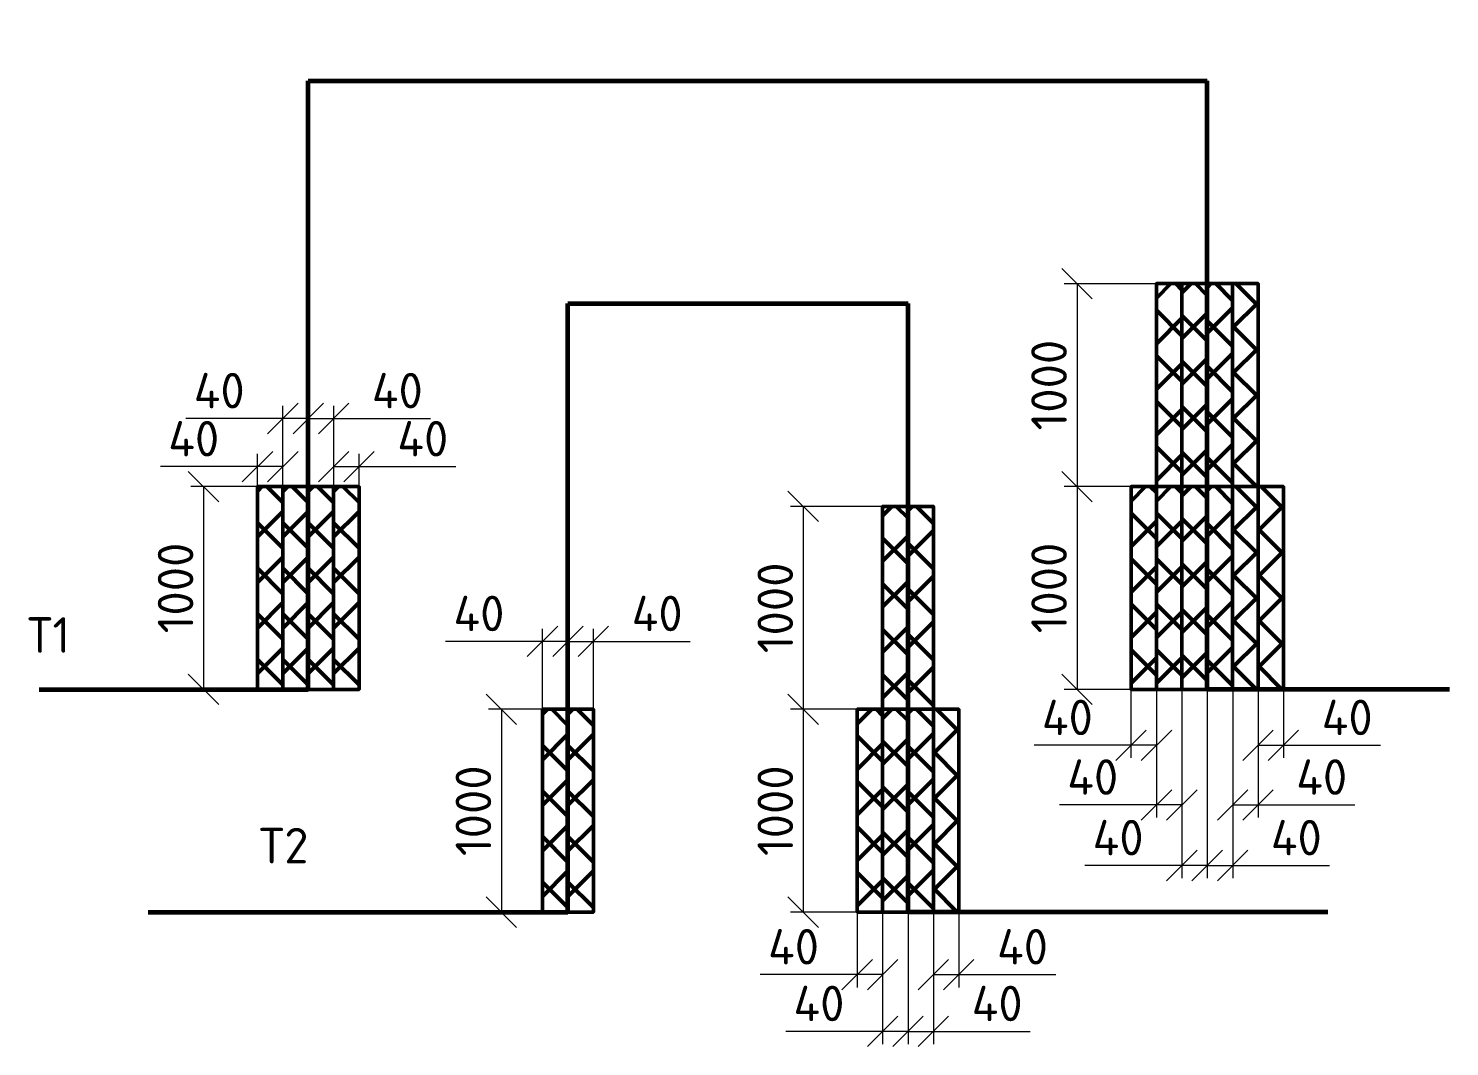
# Model space of a CAD drawing. Header units: millimetres. Extents: x 1990 to 7549, y 397 to 3825.
# Drawn here: x 5493.4 to 5633.4, y 1586.2 to 1686.5 of the extents above; entities that cross this region are included whole.
import ezdxf

# ---------------------------------------------------------------- set-up
doc = ezdxf.new("R2010")
doc.units = ezdxf.units.MM
for name, color, linetype, lineweight in [('12  Размер', 7, 'Continuous', 20), ('линии', 250, 'Continuous', 50), ('Размерный', 4, 'Continuous', 30)]:
    doc.layers.add(name, color=color, linetype=linetype, lineweight=lineweight)
doc.styles.add('-ISOCPEUR-', font='isocpeur.TTF')
doc.styles.add('GOST', font='gost.shx', dxfattribs={"oblique": 15})
doc.dimstyles.new('М 1 к 20', dxfattribs={"dimtxt": 3.5, "dimasz": 3, "dimexe": 1.25, "dimexo": 0, "dimgap": 1, "dimtad": 1, "dimdec": 0, "dimlfac": 20, "dimzin": 0, "dimdsep": 46, "dimtxsty": 'GOST', "dimblk": 'OBLIQUE', "dimcen": 5, "dimclrd": 256, "dimclre": 256, "dimclrt": 256, "dimazin": 2, "dimtfac": 1, "dimtdec": 0, "dimtmove": 0, "dimatfit": 3, "dimldrblk": 'NONE', "dimfxl": 1.25, "dimtolj": 1, "dimtzin": 0, "dimlwd": -1, "dimlwe": -1, "dimarcsym": 2})
pattern_1 = [(45, (-1670.865, 7851.926), (-2.245064, 2.245064), []), (135, (-1670.865, 7851.926), (-2.245064, -2.245064), [])]
pattern_2 = [(45, (-1668.362, 7851.926), (-2.245064, 2.245064), []), (135, (-1668.362, 7851.926), (-2.245064, -2.245064), [])]
pattern_3 = [(45, (-1641.3817, 7873.8878), (-2.245064, 2.245064), []), (135, (-1641.3817, 7873.8878), (-2.245064, -2.245064), [])]
pattern_4 = [(45, (-1638.8785, 7873.8878), (-2.245064, 2.245064), []), (135, (-1638.8785, 7873.8878), (-2.245064, -2.245064), [])]

# ---------------------------------------------------------------- blocks, each defined once
blk = doc.blocks.new('_Oblique')
at = {"color": 0, "linetype": 'ByBlock', "lineweight": -2}
blk.add_line((-0.5, -0.5), (0.5, 0.5), dxfattribs=at)
blk = doc.blocks.new('*D82')
at = {"layer": '12  Размер', "transparency": 16777216}
for p, q in [((5545.33, 1619.41), (5538.76, 1619.41)), ((5540.01, 1619.41), (5540.01, 1599.41)), ((5545.33, 1599.41), (5538.76, 1599.41))]:
    blk.add_line(p, q, dxfattribs=at)
at = {"layer": 'Defpoints', "color": 0, "linetype": 'ByBlock', "lineweight": 35, "transparency": 16777216}
for p in [(5545.33, 1619.41), (5540.01, 1599.41), (5545.33, 1599.41)]:
    blk.add_point(p, dxfattribs=at)
at = {"layer": '12  Размер', "linetype": 'ByBlock', "transparency": 16777216, "xscale": 3, "yscale": 3, "zscale": 3}
for p, rotation in [((5540.01, 1619.41), 90), ((5540.01, 1599.41), 270)]:
    blk.add_blockref('_Oblique', p, dxfattribs=dict(at, rotation=rotation))
at = {"layer": '12  Размер', "linetype": 'ByBlock', "transparency": 16777216, "insert": (5537.26, 1609.41), "char_height": 3.5, "attachment_point": 5, "rotation": 90, "style": '-ISOCPEUR-'}
blk.add_mtext('\\A1;1000', dxfattribs=at)
blk = doc.blocks.new('_None')
blk = doc.blocks.new('*D83')
at = {"layer": '12  Размер', "transparency": 16777216}
for p, q in [((5544.07, 1619.41), (5544.07, 1627.36)), ((5546.58, 1619.41), (5546.58, 1627.36)), ((5544.07, 1626.11), (5534.52, 1626.11)), ((5546.58, 1626.11), (5544.07, 1626.11))]:
    blk.add_line(p, q, dxfattribs=at)
at = {"layer": 'Defpoints', "color": 0, "linetype": 'ByBlock', "lineweight": 35, "transparency": 16777216}
for p in [(5544.07, 1626.11), (5544.07, 1619.41), (5546.58, 1619.41)]:
    blk.add_point(p, dxfattribs=at)
at = {"layer": '12  Размер', "linetype": 'ByBlock', "transparency": 16777216, "xscale": 3, "yscale": 3, "zscale": 3, "rotation": 180}
blk.add_blockref('_Oblique', (5544.07, 1626.11), dxfattribs=at)
at = {"layer": '12  Размер', "linetype": 'ByBlock', "transparency": 16777216, "xscale": 3, "yscale": 3, "zscale": 3}
blk.add_blockref('_Oblique', (5546.58, 1626.11), dxfattribs=at)
at = {"layer": '12  Размер', "linetype": 'ByBlock', "transparency": 16777216, "insert": (5537.8, 1628.86), "char_height": 3.5, "attachment_point": 5, "style": '-ISOCPEUR-'}
blk.add_mtext('\\A1;40', dxfattribs=at)
blk = doc.blocks.new('*D84')
at = {"layer": '12  Размер', "transparency": 16777216}
for p, q in [((5546.58, 1619.41), (5546.58, 1627.36)), ((5549.08, 1619.41), (5549.08, 1627.36)), ((5546.58, 1626.11), (5549.08, 1626.11)), ((5549.08, 1626.11), (5558.63, 1626.11))]:
    blk.add_line(p, q, dxfattribs=at)
at = {"layer": 'Defpoints', "color": 0, "linetype": 'ByBlock', "lineweight": 35, "transparency": 16777216}
for p in [(5549.08, 1626.11), (5546.58, 1619.41), (5549.08, 1619.41)]:
    blk.add_point(p, dxfattribs=at)
at = {"layer": '12  Размер', "linetype": 'ByBlock', "transparency": 16777216, "xscale": 3, "yscale": 3, "zscale": 3}
for p, rotation in [((5546.58, 1626.11), 180.0000000000196), ((5549.08, 1626.11), 1.954132796291185e-11)]:
    blk.add_blockref('_Oblique', p, dxfattribs=dict(at, rotation=rotation))
at = {"layer": '12  Размер', "linetype": 'ByBlock', "transparency": 16777216, "insert": (5555.36, 1628.86), "char_height": 3.5, "attachment_point": 5, "style": '-ISOCPEUR-'}
blk.add_mtext('\\A1;40', dxfattribs=at)
blk = doc.blocks.new('*D85')
at = {"layer": '12  Размер', "transparency": 16777216}
for p, q in [((5580.08, 1599.41), (5580.08, 1586.41)), ((5582.58, 1599.41), (5582.58, 1586.41)), ((5580.08, 1587.66), (5582.58, 1587.66)), ((5582.58, 1587.66), (5592.13, 1587.66))]:
    blk.add_line(p, q, dxfattribs=at)
at = {"layer": 'Defpoints', "color": 0, "linetype": 'ByBlock', "lineweight": 35, "transparency": 16777216}
for p in [(5580.08, 1599.41), (5582.58, 1599.41), (5582.58, 1587.66)]:
    blk.add_point(p, dxfattribs=at)
at = {"layer": '12  Размер', "linetype": 'ByBlock', "transparency": 16777216, "xscale": 3, "yscale": 3, "zscale": 3, "rotation": 180}
blk.add_blockref('_Oblique', (5580.08, 1587.66), dxfattribs=at)
at = {"layer": '12  Размер', "linetype": 'ByBlock', "transparency": 16777216, "xscale": 3, "yscale": 3, "zscale": 3}
blk.add_blockref('_Oblique', (5582.58, 1587.66), dxfattribs=at)
at = {"layer": '12  Размер', "linetype": 'ByBlock', "transparency": 16777216, "insert": (5588.86, 1590.41), "char_height": 3.5, "attachment_point": 5, "style": '-ISOCPEUR-'}
blk.add_mtext('\\A1;40', dxfattribs=at)
blk = doc.blocks.new('*D86')
at = {"layer": '12  Размер', "transparency": 16777216}
for p, q in [((5582.58, 1599.41), (5582.58, 1592)), ((5585.08, 1599.41), (5585.08, 1592)), ((5582.58, 1593.25), (5585.08, 1593.25)), ((5585.08, 1593.25), (5594.63, 1593.25))]:
    blk.add_line(p, q, dxfattribs=at)
at = {"layer": 'Defpoints', "color": 0, "linetype": 'ByBlock', "lineweight": 35, "transparency": 16777216}
for p in [(5582.58, 1599.41), (5585.08, 1599.41), (5585.08, 1593.25)]:
    blk.add_point(p, dxfattribs=at)
at = {"layer": '12  Размер', "linetype": 'ByBlock', "transparency": 16777216, "xscale": 3, "yscale": 3, "zscale": 3, "rotation": 180}
blk.add_blockref('_Oblique', (5582.58, 1593.25), dxfattribs=at)
at = {"layer": '12  Размер', "linetype": 'ByBlock', "transparency": 16777216, "xscale": 3, "yscale": 3, "zscale": 3}
blk.add_blockref('_Oblique', (5585.08, 1593.25), dxfattribs=at)
at = {"layer": '12  Размер', "linetype": 'ByBlock', "transparency": 16777216, "insert": (5591.36, 1596), "char_height": 3.5, "attachment_point": 5, "style": '-ISOCPEUR-'}
blk.add_mtext('\\A1;40', dxfattribs=at)
blk = doc.blocks.new('*D87')
at = {"layer": '12  Размер', "transparency": 16777216}
for p, q in [((5577.58, 1599.41), (5577.58, 1586.41)), ((5580.08, 1599.41), (5580.08, 1586.41)), ((5577.58, 1587.66), (5568.03, 1587.66)), ((5580.08, 1587.66), (5577.58, 1587.66))]:
    blk.add_line(p, q, dxfattribs=at)
at = {"layer": 'Defpoints', "color": 0, "linetype": 'ByBlock', "lineweight": 35, "transparency": 16777216}
for p in [(5577.58, 1599.41), (5580.08, 1599.41), (5577.58, 1587.66)]:
    blk.add_point(p, dxfattribs=at)
at = {"layer": '12  Размер', "linetype": 'ByBlock', "transparency": 16777216, "xscale": 3, "yscale": 3, "zscale": 3, "rotation": 180}
blk.add_blockref('_Oblique', (5577.58, 1587.66), dxfattribs=at)
at = {"layer": '12  Размер', "linetype": 'ByBlock', "transparency": 16777216, "xscale": 3, "yscale": 3, "zscale": 3}
blk.add_blockref('_Oblique', (5580.08, 1587.66), dxfattribs=at)
at = {"layer": '12  Размер', "linetype": 'ByBlock', "transparency": 16777216, "insert": (5571.3, 1590.41), "char_height": 3.5, "attachment_point": 5, "style": '-ISOCPEUR-'}
blk.add_mtext('\\A1;40', dxfattribs=at)
blk = doc.blocks.new('*D88')
at = {"layer": '12  Размер', "transparency": 16777216}
for p, q in [((5575.07, 1599.41), (5575.07, 1592)), ((5577.58, 1599.41), (5577.58, 1592)), ((5575.07, 1593.25), (5565.52, 1593.25)), ((5577.58, 1593.25), (5575.07, 1593.25))]:
    blk.add_line(p, q, dxfattribs=at)
at = {"layer": 'Defpoints', "color": 0, "linetype": 'ByBlock', "lineweight": 35, "transparency": 16777216}
for p in [(5575.07, 1599.41), (5577.58, 1599.41), (5575.07, 1593.25)]:
    blk.add_point(p, dxfattribs=at)
at = {"layer": '12  Размер', "linetype": 'ByBlock', "transparency": 16777216, "xscale": 3, "yscale": 3, "zscale": 3, "rotation": 180}
blk.add_blockref('_Oblique', (5575.07, 1593.25), dxfattribs=at)
at = {"layer": '12  Размер', "linetype": 'ByBlock', "transparency": 16777216, "xscale": 3, "yscale": 3, "zscale": 3}
blk.add_blockref('_Oblique', (5577.58, 1593.25), dxfattribs=at)
at = {"layer": '12  Размер', "linetype": 'ByBlock', "transparency": 16777216, "insert": (5568.8, 1596), "char_height": 3.5, "attachment_point": 5, "style": '-ISOCPEUR-'}
blk.add_mtext('\\A1;40', dxfattribs=at)
blk = doc.blocks.new('*D89')
at = {"layer": '12  Размер', "transparency": 16777216}
for p, q in [((5575.07, 1619.41), (5568.5, 1619.41)), ((5569.75, 1619.41), (5569.75, 1599.41)), ((5575.07, 1599.41), (5568.5, 1599.41))]:
    blk.add_line(p, q, dxfattribs=at)
at = {"layer": 'Defpoints', "color": 0, "linetype": 'ByBlock', "lineweight": 35, "transparency": 16777216}
for p in [(5575.07, 1619.41), (5569.75, 1599.41), (5575.07, 1599.41)]:
    blk.add_point(p, dxfattribs=at)
at = {"layer": '12  Размер', "linetype": 'ByBlock', "transparency": 16777216, "xscale": 3, "yscale": 3, "zscale": 3}
for p, rotation in [((5569.75, 1619.41), 90), ((5569.75, 1599.41), 270)]:
    blk.add_blockref('_Oblique', p, dxfattribs=dict(at, rotation=rotation))
at = {"layer": '12  Размер', "linetype": 'ByBlock', "transparency": 16777216, "insert": (5567, 1609.41), "char_height": 3.5, "attachment_point": 5, "rotation": 90, "style": '-ISOCPEUR-'}
blk.add_mtext('\\A1;1000', dxfattribs=at)
blk = doc.blocks.new('*D90')
at = {"layer": '12  Размер', "transparency": 16777216}
for p, q in [((5577.58, 1639.41), (5568.5, 1639.41)), ((5569.75, 1639.41), (5569.75, 1619.41)), ((5577.58, 1619.41), (5568.5, 1619.41))]:
    blk.add_line(p, q, dxfattribs=at)
at = {"layer": 'Defpoints', "color": 0, "linetype": 'ByBlock', "lineweight": 35, "transparency": 16777216}
for p in [(5577.58, 1639.41), (5569.75, 1619.41), (5577.58, 1619.41)]:
    blk.add_point(p, dxfattribs=at)
at = {"layer": '12  Размер', "linetype": 'ByBlock', "transparency": 16777216, "xscale": 3, "yscale": 3, "zscale": 3}
for p, rotation in [((5569.75, 1639.41), 90), ((5569.75, 1619.41), 270)]:
    blk.add_blockref('_Oblique', p, dxfattribs=dict(at, rotation=rotation))
at = {"layer": '12  Размер', "linetype": 'ByBlock', "transparency": 16777216, "insert": (5567, 1629.41), "char_height": 3.5, "attachment_point": 5, "rotation": 90, "style": '-ISOCPEUR-'}
blk.add_mtext('\\A1;1000', dxfattribs=at)
blk = doc.blocks.new('*D115')
at = {"layer": '12  Размер', "transparency": 16777216}
for p, q in [((5515.98, 1641.37), (5509.41, 1641.37)), ((5510.66, 1641.37), (5510.66, 1621.37)), ((5515.98, 1621.37), (5509.41, 1621.37))]:
    blk.add_line(p, q, dxfattribs=at)
at = {"layer": 'Defpoints', "color": 0, "linetype": 'ByBlock', "lineweight": 35, "transparency": 16777216}
for p in [(5515.98, 1641.37), (5510.66, 1621.37), (5515.98, 1621.37)]:
    blk.add_point(p, dxfattribs=at)
at = {"layer": '12  Размер', "linetype": 'ByBlock', "transparency": 16777216, "xscale": 3, "yscale": 3, "zscale": 3}
for p, rotation in [((5510.66, 1641.37), 90), ((5510.66, 1621.37), 270)]:
    blk.add_blockref('_Oblique', p, dxfattribs=dict(at, rotation=rotation))
at = {"layer": '12  Размер', "linetype": 'ByBlock', "transparency": 16777216, "insert": (5507.91, 1631.37), "char_height": 3.5, "attachment_point": 5, "rotation": 90, "style": '-ISOCPEUR-'}
blk.add_mtext('\\A1;1000', dxfattribs=at)
blk = doc.blocks.new('*D116')
at = {"layer": '12  Размер', "transparency": 16777216}
for p, q in [((5518.48, 1641.37), (5518.48, 1649.33)), ((5520.99, 1641.37), (5520.99, 1649.33)), ((5518.48, 1648.08), (5508.93, 1648.08)), ((5520.99, 1648.08), (5518.48, 1648.08))]:
    blk.add_line(p, q, dxfattribs=at)
at = {"layer": 'Defpoints', "color": 0, "linetype": 'ByBlock', "lineweight": 35, "transparency": 16777216}
for p in [(5518.48, 1648.08), (5518.48, 1641.37), (5520.99, 1641.37)]:
    blk.add_point(p, dxfattribs=at)
at = {"layer": '12  Размер', "linetype": 'ByBlock', "transparency": 16777216, "xscale": 3, "yscale": 3, "zscale": 3, "rotation": 180}
blk.add_blockref('_Oblique', (5518.48, 1648.08), dxfattribs=at)
at = {"layer": '12  Размер', "linetype": 'ByBlock', "transparency": 16777216, "xscale": 3, "yscale": 3, "zscale": 3}
blk.add_blockref('_Oblique', (5520.99, 1648.08), dxfattribs=at)
at = {"layer": '12  Размер', "linetype": 'ByBlock', "transparency": 16777216, "insert": (5512.21, 1650.83), "char_height": 3.5, "attachment_point": 5, "style": '-ISOCPEUR-'}
blk.add_mtext('\\A1;40', dxfattribs=at)
blk = doc.blocks.new('*D117')
at = {"layer": '12  Размер', "transparency": 16777216}
for p, q in [((5515.98, 1641.37), (5515.98, 1644.59)), ((5518.48, 1641.37), (5518.48, 1644.59)), ((5515.98, 1643.34), (5506.43, 1643.34)), ((5518.48, 1643.34), (5515.98, 1643.34))]:
    blk.add_line(p, q, dxfattribs=at)
at = {"layer": 'Defpoints', "color": 0, "linetype": 'ByBlock', "lineweight": 35, "transparency": 16777216}
for p in [(5515.98, 1643.34), (5515.98, 1641.37), (5518.48, 1641.37)]:
    blk.add_point(p, dxfattribs=at)
at = {"layer": '12  Размер', "linetype": 'ByBlock', "transparency": 16777216, "xscale": 3, "yscale": 3, "zscale": 3, "rotation": 180}
blk.add_blockref('_Oblique', (5515.98, 1643.34), dxfattribs=at)
at = {"layer": '12  Размер', "linetype": 'ByBlock', "transparency": 16777216, "xscale": 3, "yscale": 3, "zscale": 3}
blk.add_blockref('_Oblique', (5518.48, 1643.34), dxfattribs=at)
at = {"layer": '12  Размер', "linetype": 'ByBlock', "transparency": 16777216, "insert": (5509.7, 1646.09), "char_height": 3.5, "attachment_point": 5, "style": '-ISOCPEUR-'}
blk.add_mtext('\\A1;40', dxfattribs=at)
blk = doc.blocks.new('*D118')
at = {"layer": '12  Размер', "transparency": 16777216}
for p, q in [((5520.99, 1641.37), (5520.99, 1649.33)), ((5523.49, 1641.37), (5523.49, 1649.33)), ((5520.99, 1648.08), (5523.49, 1648.08)), ((5523.49, 1648.08), (5533.04, 1648.08))]:
    blk.add_line(p, q, dxfattribs=at)
at = {"layer": 'Defpoints', "color": 0, "linetype": 'ByBlock', "lineweight": 35, "transparency": 16777216}
for p in [(5523.49, 1648.08), (5520.99, 1641.37), (5523.49, 1641.37)]:
    blk.add_point(p, dxfattribs=at)
at = {"layer": '12  Размер', "linetype": 'ByBlock', "transparency": 16777216, "xscale": 3, "yscale": 3, "zscale": 3}
for p, rotation in [((5520.99, 1648.08), 180.0000000000196), ((5523.49, 1648.08), 1.954132796291185e-11)]:
    blk.add_blockref('_Oblique', p, dxfattribs=dict(at, rotation=rotation))
at = {"layer": '12  Размер', "linetype": 'ByBlock', "transparency": 16777216, "insert": (5529.76, 1650.83), "char_height": 3.5, "attachment_point": 5, "style": '-ISOCPEUR-'}
blk.add_mtext('\\A1;40', dxfattribs=at)
blk = doc.blocks.new('*D119')
at = {"layer": '12  Размер', "transparency": 16777216}
for p, q in [((5523.49, 1641.37), (5523.49, 1644.59)), ((5525.99, 1641.37), (5525.99, 1644.59)), ((5523.49, 1643.34), (5525.99, 1643.34)), ((5525.99, 1643.34), (5535.54, 1643.34))]:
    blk.add_line(p, q, dxfattribs=at)
at = {"layer": 'Defpoints', "color": 0, "linetype": 'ByBlock', "lineweight": 35, "transparency": 16777216}
for p in [(5525.99, 1643.34), (5523.49, 1641.37), (5525.99, 1641.37)]:
    blk.add_point(p, dxfattribs=at)
at = {"layer": '12  Размер', "linetype": 'ByBlock', "transparency": 16777216, "xscale": 3, "yscale": 3, "zscale": 3}
for p, rotation in [((5523.49, 1643.34), 180.0000000000196), ((5525.99, 1643.34), 1.954132796291185e-11)]:
    blk.add_blockref('_Oblique', p, dxfattribs=dict(at, rotation=rotation))
at = {"layer": '12  Размер', "linetype": 'ByBlock', "transparency": 16777216, "insert": (5532.27, 1646.09), "char_height": 3.5, "attachment_point": 5, "style": '-ISOCPEUR-'}
blk.add_mtext('\\A1;40', dxfattribs=at)
blk = doc.blocks.new('*D125')
at = {"layer": '12  Размер', "transparency": 16777216}
for p, q in [((5609.56, 1621.37), (5609.56, 1602.76)), ((5612.07, 1621.37), (5612.07, 1602.76)), ((5609.56, 1604.01), (5612.07, 1604.01)), ((5612.07, 1604.01), (5621.62, 1604.01))]:
    blk.add_line(p, q, dxfattribs=at)
at = {"layer": 'Defpoints', "color": 0, "linetype": 'ByBlock', "lineweight": 35, "transparency": 16777216}
for p in [(5609.56, 1621.37), (5612.07, 1621.37), (5612.07, 1604.01)]:
    blk.add_point(p, dxfattribs=at)
at = {"layer": '12  Размер', "linetype": 'ByBlock', "transparency": 16777216, "xscale": 3, "yscale": 3, "zscale": 3, "rotation": 180}
blk.add_blockref('_Oblique', (5609.56, 1604.01), dxfattribs=at)
at = {"layer": '12  Размер', "linetype": 'ByBlock', "transparency": 16777216, "xscale": 3, "yscale": 3, "zscale": 3}
blk.add_blockref('_Oblique', (5612.07, 1604.01), dxfattribs=at)
at = {"layer": '12  Размер', "linetype": 'ByBlock', "transparency": 16777216, "insert": (5618.34, 1606.76), "char_height": 3.5, "attachment_point": 5, "style": '-ISOCPEUR-'}
blk.add_mtext('\\A1;40', dxfattribs=at)
blk = doc.blocks.new('*D126')
at = {"layer": '12  Размер', "transparency": 16777216}
for p, q in [((5612.07, 1621.37), (5612.07, 1608.73)), ((5614.57, 1621.37), (5614.57, 1608.73)), ((5612.07, 1609.98), (5614.57, 1609.98)), ((5614.57, 1609.98), (5624.12, 1609.98))]:
    blk.add_line(p, q, dxfattribs=at)
at = {"layer": 'Defpoints', "color": 0, "linetype": 'ByBlock', "lineweight": 35, "transparency": 16777216}
for p in [(5612.07, 1621.37), (5614.57, 1621.37), (5614.57, 1609.98)]:
    blk.add_point(p, dxfattribs=at)
at = {"layer": '12  Размер', "linetype": 'ByBlock', "transparency": 16777216, "xscale": 3, "yscale": 3, "zscale": 3, "rotation": 180}
blk.add_blockref('_Oblique', (5612.07, 1609.98), dxfattribs=at)
at = {"layer": '12  Размер', "linetype": 'ByBlock', "transparency": 16777216, "xscale": 3, "yscale": 3, "zscale": 3}
blk.add_blockref('_Oblique', (5614.57, 1609.98), dxfattribs=at)
at = {"layer": '12  Размер', "linetype": 'ByBlock', "transparency": 16777216, "insert": (5620.84, 1612.73), "char_height": 3.5, "attachment_point": 5, "style": '-ISOCPEUR-'}
blk.add_mtext('\\A1;40', dxfattribs=at)
blk = doc.blocks.new('*D127')
at = {"layer": '12  Размер', "transparency": 16777216}
for p, q in [((5614.57, 1621.37), (5614.57, 1614.61)), ((5617.07, 1621.37), (5617.07, 1614.61)), ((5614.57, 1615.86), (5617.07, 1615.86)), ((5617.07, 1615.86), (5626.62, 1615.86))]:
    blk.add_line(p, q, dxfattribs=at)
at = {"layer": 'Defpoints', "color": 0, "linetype": 'ByBlock', "lineweight": 35, "transparency": 16777216}
for p in [(5614.57, 1621.37), (5617.07, 1621.37), (5614.57, 1615.86)]:
    blk.add_point(p, dxfattribs=at)
at = {"layer": '12  Размер', "linetype": 'ByBlock', "transparency": 16777216, "xscale": 3, "yscale": 3, "zscale": 3, "rotation": 180}
blk.add_blockref('_Oblique', (5614.57, 1615.86), dxfattribs=at)
at = {"layer": '12  Размер', "linetype": 'ByBlock', "transparency": 16777216, "xscale": 3, "yscale": 3, "zscale": 3}
blk.add_blockref('_Oblique', (5617.07, 1615.86), dxfattribs=at)
at = {"layer": '12  Размер', "linetype": 'ByBlock', "transparency": 16777216, "insert": (5623.35, 1618.61), "char_height": 3.5, "attachment_point": 5, "style": '-ISOCPEUR-'}
blk.add_mtext('\\A1;40', dxfattribs=at)
blk = doc.blocks.new('*D120')
at = {"layer": '12  Размер', "transparency": 16777216}
for p, q in [((5607.06, 1621.37), (5607.06, 1602.76)), ((5609.56, 1621.37), (5609.56, 1602.76)), ((5607.06, 1604.01), (5597.51, 1604.01)), ((5609.56, 1604.01), (5607.06, 1604.01))]:
    blk.add_line(p, q, dxfattribs=at)
at = {"layer": 'Defpoints', "color": 0, "linetype": 'ByBlock', "lineweight": 35, "transparency": 16777216}
for p in [(5607.06, 1621.37), (5609.56, 1621.37), (5607.06, 1604.01)]:
    blk.add_point(p, dxfattribs=at)
at = {"layer": '12  Размер', "linetype": 'ByBlock', "transparency": 16777216, "xscale": 3, "yscale": 3, "zscale": 3, "rotation": 180}
blk.add_blockref('_Oblique', (5607.06, 1604.01), dxfattribs=at)
at = {"layer": '12  Размер', "linetype": 'ByBlock', "transparency": 16777216, "xscale": 3, "yscale": 3, "zscale": 3}
blk.add_blockref('_Oblique', (5609.56, 1604.01), dxfattribs=at)
at = {"layer": '12  Размер', "linetype": 'ByBlock', "transparency": 16777216, "insert": (5600.78, 1606.76), "char_height": 3.5, "attachment_point": 5, "style": '-ISOCPEUR-'}
blk.add_mtext('\\A1;40', dxfattribs=at)
blk = doc.blocks.new('*D121')
at = {"layer": '12  Размер', "transparency": 16777216}
for p, q in [((5604.56, 1621.37), (5604.56, 1608.73)), ((5607.06, 1621.37), (5607.06, 1608.73)), ((5604.56, 1609.98), (5595.01, 1609.98)), ((5607.06, 1609.98), (5604.56, 1609.98))]:
    blk.add_line(p, q, dxfattribs=at)
at = {"layer": 'Defpoints', "color": 0, "linetype": 'ByBlock', "lineweight": 35, "transparency": 16777216}
for p in [(5604.56, 1621.37), (5607.06, 1621.37), (5604.56, 1609.98)]:
    blk.add_point(p, dxfattribs=at)
at = {"layer": '12  Размер', "linetype": 'ByBlock', "transparency": 16777216, "xscale": 3, "yscale": 3, "zscale": 3, "rotation": 180}
blk.add_blockref('_Oblique', (5604.56, 1609.98), dxfattribs=at)
at = {"layer": '12  Размер', "linetype": 'ByBlock', "transparency": 16777216, "xscale": 3, "yscale": 3, "zscale": 3}
blk.add_blockref('_Oblique', (5607.06, 1609.98), dxfattribs=at)
at = {"layer": '12  Размер', "linetype": 'ByBlock', "transparency": 16777216, "insert": (5598.28, 1612.73), "char_height": 3.5, "attachment_point": 5, "style": '-ISOCPEUR-'}
blk.add_mtext('\\A1;40', dxfattribs=at)
blk = doc.blocks.new('*D122')
at = {"layer": '12  Размер', "transparency": 16777216}
for p, q in [((5602.05, 1621.37), (5602.05, 1614.61)), ((5604.56, 1621.37), (5604.56, 1614.61)), ((5602.05, 1615.86), (5592.5, 1615.86)), ((5604.56, 1615.86), (5602.05, 1615.86))]:
    blk.add_line(p, q, dxfattribs=at)
at = {"layer": 'Defpoints', "color": 0, "linetype": 'ByBlock', "lineweight": 35, "transparency": 16777216}
for p in [(5602.05, 1621.37), (5604.56, 1621.37), (5604.56, 1615.86)]:
    blk.add_point(p, dxfattribs=at)
at = {"layer": '12  Размер', "linetype": 'ByBlock', "transparency": 16777216, "xscale": 3, "yscale": 3, "zscale": 3, "rotation": 180}
blk.add_blockref('_Oblique', (5602.05, 1615.86), dxfattribs=at)
at = {"layer": '12  Размер', "linetype": 'ByBlock', "transparency": 16777216, "xscale": 3, "yscale": 3, "zscale": 3}
blk.add_blockref('_Oblique', (5604.56, 1615.86), dxfattribs=at)
at = {"layer": '12  Размер', "linetype": 'ByBlock', "transparency": 16777216, "insert": (5595.78, 1618.61), "char_height": 3.5, "attachment_point": 5, "style": '-ISOCPEUR-'}
blk.add_mtext('\\A1;40', dxfattribs=at)
blk = doc.blocks.new('*D123')
at = {"layer": '12  Размер', "transparency": 16777216}
for p, q in [((5602.05, 1641.37), (5595.48, 1641.37)), ((5596.73, 1641.37), (5596.73, 1621.37)), ((5602.05, 1621.37), (5595.48, 1621.37))]:
    blk.add_line(p, q, dxfattribs=at)
at = {"layer": 'Defpoints', "color": 0, "linetype": 'ByBlock', "lineweight": 35, "transparency": 16777216}
for p in [(5602.05, 1641.37), (5596.73, 1621.37), (5602.05, 1621.37)]:
    blk.add_point(p, dxfattribs=at)
at = {"layer": '12  Размер', "linetype": 'ByBlock', "transparency": 16777216, "xscale": 3, "yscale": 3, "zscale": 3}
for p, rotation in [((5596.73, 1641.37), 90), ((5596.73, 1621.37), 270)]:
    blk.add_blockref('_Oblique', p, dxfattribs=dict(at, rotation=rotation))
at = {"layer": '12  Размер', "linetype": 'ByBlock', "transparency": 16777216, "insert": (5593.98, 1631.37), "char_height": 3.5, "attachment_point": 5, "rotation": 90, "style": '-ISOCPEUR-'}
blk.add_mtext('\\A1;1000', dxfattribs=at)
blk = doc.blocks.new('*D124')
at = {"layer": '12  Размер', "transparency": 16777216}
for p, q in [((5604.56, 1661.37), (5595.48, 1661.37)), ((5596.73, 1661.37), (5596.73, 1641.37)), ((5604.56, 1641.37), (5595.48, 1641.37))]:
    blk.add_line(p, q, dxfattribs=at)
at = {"layer": 'Defpoints', "color": 0, "linetype": 'ByBlock', "lineweight": 35, "transparency": 16777216}
for p in [(5604.56, 1661.37), (5596.73, 1641.37), (5604.56, 1641.37)]:
    blk.add_point(p, dxfattribs=at)
at = {"layer": '12  Размер', "linetype": 'ByBlock', "transparency": 16777216, "xscale": 3, "yscale": 3, "zscale": 3}
for p, rotation in [((5596.73, 1661.37), 90), ((5596.73, 1641.37), 270)]:
    blk.add_blockref('_Oblique', p, dxfattribs=dict(at, rotation=rotation))
at = {"layer": '12  Размер', "linetype": 'ByBlock', "transparency": 16777216, "insert": (5593.98, 1651.37), "char_height": 3.5, "attachment_point": 5, "rotation": 90, "style": '-ISOCPEUR-'}
blk.add_mtext('\\A1;1000', dxfattribs=at)

msp = doc.modelspace()

# ---------------------------------------------------------------- hatches: boundary and pattern name
at = {"layer": 'линии', "lineweight": 50, "true_color": 0x000000}
h = msp.add_hatch(dxfattribs=at)
h.set_pattern_fill('ANSI37', color=18)
h.set_pattern_definition([(45, (-1636.3754, 7893.8878), (-2.245064, 2.245064), []), (135, (-1636.3754, 7893.8878), (-2.245064, -2.245064), [])])
h.paths.add_polyline_path([(5604.556, 1661.374), (5607.059, 1661.374), (5607.059, 1641.374), (5604.556, 1641.374)])
h = msp.add_hatch(dxfattribs=at)
h.set_pattern_fill('ANSI37', color=18)
h.set_pattern_definition([(45, (-1638.8785, 7893.8878), (-2.245064, 2.245064), []), (135, (-1638.8785, 7893.8878), (-2.245064, -2.245064), [])])
h.paths.add_polyline_path([(5607.059, 1661.374), (5609.562, 1661.374), (5609.562, 1641.374), (5607.059, 1641.374)])
h = msp.add_hatch(dxfattribs=at)
h.set_pattern_fill('ANSI37', color=18)
h.set_pattern_definition([(45, (-1641.3817, 7893.8878), (-2.245064, 2.245064), []), (135, (-1641.3817, 7893.8878), (-2.245064, -2.245064), [])])
h.paths.add_polyline_path([(5609.562, 1661.374), (5612.065, 1661.374), (5612.065, 1641.374), (5609.562, 1641.374)])
h = msp.add_hatch(dxfattribs=at)
h.set_pattern_fill('ANSI37', color=18)
h.set_pattern_definition([(45, (-1643.885, 7893.8878), (-2.245064, 2.245064), []), (135, (-1643.885, 7893.8878), (-2.245064, -2.245064), [])])
h.paths.add_polyline_path([(5612.065, 1661.374), (5614.568, 1661.374), (5614.568, 1641.374), (5612.065, 1641.374)])
h = msp.add_hatch(dxfattribs=at)
h.set_pattern_fill('ANSI37', color=18)
h.set_pattern_definition([(45, (-1698.9605, 7873.8878), (-2.245064, 2.245064), []), (135, (-1698.9605, 7873.8878), (-2.245064, -2.245064), [])])
h.paths.add_polyline_path([(5518.482, 1641.374), (5515.979, 1641.374), (5515.979, 1621.374), (5518.482, 1621.374)])
h = msp.add_hatch(dxfattribs=at)
h.set_pattern_fill('ANSI37', color=18)
h.set_pattern_definition([(45, (-1696.4574, 7873.8878), (-2.245064, 2.245064), []), (135, (-1696.4574, 7873.8878), (-2.245064, -2.245064), [])])
h.paths.add_polyline_path([(5520.985, 1641.374), (5518.482, 1641.374), (5518.482, 1621.374), (5520.985, 1621.374)])
h = msp.add_hatch(dxfattribs=at)
h.set_pattern_fill('ANSI37', color=18)
h.set_pattern_definition([(45, (-1693.9542, 7873.8878), (-2.245064, 2.245064), []), (135, (-1693.9542, 7873.8878), (-2.245064, -2.245064), [])])
h.paths.add_polyline_path([(5523.488, 1641.374), (5520.985, 1641.374), (5520.985, 1621.374), (5523.488, 1621.374)])
h = msp.add_hatch(dxfattribs=at)
h.set_pattern_fill('ANSI37', color=18)
h.set_pattern_definition([(45, (-1691.451, 7873.8878), (-2.245064, 2.245064), []), (135, (-1691.451, 7873.8878), (-2.245064, -2.245064), [])])
h.paths.add_polyline_path([(5525.991, 1641.374), (5523.488, 1641.374), (5523.488, 1621.374), (5525.991, 1621.374)])
h = msp.add_hatch(dxfattribs=at)
h.set_pattern_fill('ANSI37', color=18)
h.set_pattern_definition(pattern_4)
h.paths.add_polyline_path([(5602.052, 1641.374), (5604.556, 1641.374), (5604.556, 1621.374), (5602.052, 1621.374)])
h = msp.add_hatch(dxfattribs=at)
h.set_pattern_fill('ANSI37', color=18)
h.set_pattern_definition([(45, (-1636.3754, 7873.8878), (-2.245064, 2.245064), []), (135, (-1636.3754, 7873.8878), (-2.245064, -2.245064), [])])
h.paths.add_polyline_path([(5604.556, 1641.374), (5607.059, 1641.374), (5607.059, 1621.374), (5604.556, 1621.374)])
h = msp.add_hatch(dxfattribs=at)
h.set_pattern_fill('ANSI37', color=18)
h.set_pattern_definition(pattern_4)
h.paths.add_polyline_path([(5607.059, 1641.374), (5609.562, 1641.374), (5609.562, 1621.374), (5607.059, 1621.374)])
h = msp.add_hatch(dxfattribs=at)
h.set_pattern_fill('ANSI37', color=18)
h.set_pattern_definition(pattern_3)
h.paths.add_polyline_path([(5609.562, 1641.374), (5612.065, 1641.374), (5612.065, 1621.374), (5609.562, 1621.374)])
h = msp.add_hatch(dxfattribs=at)
h.set_pattern_fill('ANSI37', color=18)
h.set_pattern_definition([(45, (-1643.885, 7873.8878), (-2.245064, 2.245064), []), (135, (-1643.885, 7873.8878), (-2.245064, -2.245064), [])])
h.paths.add_polyline_path([(5612.065, 1641.374), (5614.568, 1641.374), (5614.568, 1621.374), (5612.065, 1621.374)])
h = msp.add_hatch(dxfattribs=at)
h.set_pattern_fill('ANSI37', color=18)
h.set_pattern_definition(pattern_3)
h.paths.add_polyline_path([(5614.568, 1641.374), (5617.071, 1641.374), (5617.071, 1621.374), (5614.568, 1621.374)])
h = msp.add_hatch(dxfattribs=at)
h.set_pattern_fill('ANSI37', color=18)
h.set_pattern_definition([(45, (-1668.362, 7871.926), (-2.245064, 2.245064), []), (135, (-1668.362, 7871.926), (-2.245064, -2.245064), [])])
h.paths.add_polyline_path([(5577.575, 1639.412), (5580.079, 1639.412), (5580.079, 1619.412), (5577.575, 1619.412)])
h = msp.add_hatch(dxfattribs=at)
h.set_pattern_fill('ANSI37', color=18)
h.set_pattern_definition([(45, (-1670.865, 7871.926), (-2.245064, 2.245064), []), (135, (-1670.865, 7871.926), (-2.245064, -2.245064), [])])
h.paths.add_polyline_path([(5580.079, 1639.412), (5582.582, 1639.412), (5582.582, 1619.412), (5580.079, 1619.412)])
h = msp.add_hatch(dxfattribs=at)
h.set_pattern_fill('ANSI37', color=18)
h.set_pattern_definition(pattern_1)
h.paths.add_polyline_path([(5546.577, 1619.412), (5544.074, 1619.412), (5544.074, 1599.412), (5546.577, 1599.412)])
h = msp.add_hatch(dxfattribs=at)
h.set_pattern_fill('ANSI37', color=18)
h.set_pattern_definition(pattern_2)
h.paths.add_polyline_path([(5549.08, 1619.412), (5546.577, 1619.412), (5546.577, 1599.412), (5549.08, 1599.412)])
h = msp.add_hatch(dxfattribs=at)
h.set_pattern_fill('ANSI37', color=18)
h.set_pattern_definition([(45, (-1665.8588, 7851.926), (-2.245064, 2.245064), []), (135, (-1665.8588, 7851.926), (-2.245064, -2.245064), [])])
h.paths.add_polyline_path([(5575.072, 1619.412), (5577.575, 1619.412), (5577.575, 1599.412), (5575.072, 1599.412)])
h = msp.add_hatch(dxfattribs=at)
h.set_pattern_fill('ANSI37', color=18)
h.set_pattern_definition(pattern_2)
h.paths.add_polyline_path([(5577.575, 1619.412), (5580.079, 1619.412), (5580.079, 1599.412), (5577.575, 1599.412)])
h = msp.add_hatch(dxfattribs=at)
h.set_pattern_fill('ANSI37', color=18)
h.set_pattern_definition(pattern_1)
h.paths.add_polyline_path([(5580.079, 1619.412), (5582.582, 1619.412), (5582.582, 1599.412), (5580.079, 1599.412)])
h = msp.add_hatch(dxfattribs=at)
h.set_pattern_fill('ANSI37', color=18)
h.set_pattern_definition([(45, (-1673.3683, 7851.926), (-2.245064, 2.245064), []), (135, (-1673.3683, 7851.926), (-2.245064, -2.245064), [])])
h.paths.add_polyline_path([(5582.582, 1619.412), (5585.085, 1619.412), (5585.085, 1599.412), (5582.582, 1599.412)])

# ---------------------------------------------------------------- linework, layer by layer
at = {"lineweight": 60}
for p, q in [((5520.985, 1621.374), (5520.985, 1681.374)), ((5520.985, 1681.374), (5609.562, 1681.374)), ((5609.562, 1621.374), (5609.562, 1681.374)), ((5546.577, 1599.412), (5546.577, 1659.412)), ((5546.577, 1659.412), (5580.079, 1659.412)), ((5580.079, 1599.412), (5580.079, 1659.412)), ((5494.475, 1621.374), (5520.985, 1621.374)), ((5633.44, 1621.374), (5609.562, 1621.374)), ((5505.227, 1599.412), (5546.577, 1599.412)), ((5621.429, 1599.412), (5580.079, 1599.412))]:
    msp.add_line(p, q, dxfattribs=at)
for p, q in [((5607.059, 1661.374), (5607.059, 1641.374)), ((5523.488, 1641.374), (5523.488, 1621.374)), ((5525.991, 1641.374), (5525.991, 1621.374)), ((5602.052, 1641.374), (5602.052, 1621.374)), ((5604.556, 1641.374), (5604.556, 1621.374)), ((5607.059, 1641.374), (5607.059, 1621.374)), ((5577.575, 1639.412), (5577.575, 1619.412)), ((5549.08, 1619.412), (5549.08, 1599.412)), ((5575.072, 1619.412), (5575.072, 1599.412)), ((5577.575, 1619.412), (5577.575, 1599.412))]:
    msp.add_line(p, q)
at = {"layer": 'линии', "color": 18, "lineweight": 50, "true_color": 0x000000}
for points in [[(5607.059, 1641.374), (5604.556, 1641.374), (5604.556, 1661.374), (5607.059, 1661.374)], [(5609.562, 1641.374), (5607.059, 1641.374), (5607.059, 1661.374), (5609.562, 1661.374)], [(5612.065, 1641.374), (5609.562, 1641.374), (5609.562, 1661.374), (5612.065, 1661.374)], [(5614.568, 1641.374), (5612.065, 1641.374), (5612.065, 1661.374), (5614.568, 1661.374)], [(5515.979, 1621.374), (5518.482, 1621.374), (5518.482, 1641.374), (5515.979, 1641.374)], [(5518.482, 1621.374), (5520.985, 1621.374), (5520.985, 1641.374), (5518.482, 1641.374)], [(5520.985, 1621.374), (5523.488, 1621.374), (5523.488, 1641.374), (5520.985, 1641.374)], [(5523.488, 1621.374), (5525.991, 1621.374), (5525.991, 1641.374), (5523.488, 1641.374)], [(5604.556, 1621.374), (5602.052, 1621.374), (5602.052, 1641.374), (5604.556, 1641.374)], [(5607.059, 1621.374), (5604.556, 1621.374), (5604.556, 1641.374), (5607.059, 1641.374)], [(5609.562, 1621.374), (5607.059, 1621.374), (5607.059, 1641.374), (5609.562, 1641.374)], [(5612.065, 1621.374), (5609.562, 1621.374), (5609.562, 1641.374), (5612.065, 1641.374)], [(5614.568, 1621.374), (5612.065, 1621.374), (5612.065, 1641.374), (5614.568, 1641.374)], [(5617.071, 1621.374), (5614.568, 1621.374), (5614.568, 1641.374), (5617.071, 1641.374)], [(5580.079, 1619.412), (5577.575, 1619.412), (5577.575, 1639.412), (5580.079, 1639.412)], [(5582.582, 1619.412), (5580.079, 1619.412), (5580.079, 1639.412), (5582.582, 1639.412)], [(5544.074, 1599.412), (5546.577, 1599.412), (5546.577, 1619.412), (5544.074, 1619.412)], [(5546.577, 1599.412), (5549.08, 1599.412), (5549.08, 1619.412), (5546.577, 1619.412)], [(5577.575, 1599.412), (5575.072, 1599.412), (5575.072, 1619.412), (5577.575, 1619.412)], [(5580.079, 1599.412), (5577.575, 1599.412), (5577.575, 1619.412), (5580.079, 1619.412)], [(5582.582, 1599.412), (5580.079, 1599.412), (5580.079, 1619.412), (5582.582, 1619.412)], [(5585.085, 1599.412), (5582.582, 1599.412), (5582.582, 1619.412), (5585.085, 1619.412)]]:
    msp.add_lwpolyline(points, close=True, dxfattribs=at)

# ---------------------------------------------------------------- texts
at = {"layer": 'Размерный', "color": 7, "style": '-ISOCPEUR-'}
for s, p in [('Т1', (5493.301, 1624.988)), ('Т2', (5516.138, 1604.222))]:
    msp.add_text(s, height=3.5, dxfattribs=at).set_placement(p)

# ---------------------------------------------------------------- dimensions: what is measured, and where the dimension line sits
at = {"layer": '12  Размер', "linetype": 'ByBlock'}
for base, p1, p2, angle, text, picture, middle in [((5596.734, 1641.374), (5604.556, 1661.374), (5604.556, 1641.374), 90, '1000', '*D124', (5593.984, 1651.374)), ((5523.488, 1648.076), (5520.985, 1641.374), (5523.488, 1641.374), 180, '40', '*D118', (5529.763, 1650.826)), ((5525.991, 1643.344), (5523.488, 1641.374), (5525.991, 1641.374), 180, '40', '*D119', (5532.266, 1646.094)), ((5510.66, 1621.374), (5515.979, 1641.374), (5515.979, 1621.374), 90, '1000', '*D115', (5507.91, 1631.374)), ((5596.734, 1621.374), (5602.052, 1641.374), (5602.052, 1621.374), 90, '1000', '*D123', (5593.984, 1631.374)), ((5569.753, 1619.412), (5577.575, 1639.412), (5577.575, 1619.412), 90, '1000', '*D90', (5567.003, 1629.412)), ((5549.08, 1626.114), (5546.577, 1619.412), (5549.08, 1619.412), 180, '40', '*D84', (5555.355, 1628.864)), ((5540.01, 1599.412), (5545.329, 1619.412), (5545.329, 1599.412), 90, '1000', '*D82', (5537.26, 1609.412)), ((5569.753, 1599.412), (5575.072, 1619.412), (5575.072, 1599.412), 90, '1000', '*D89', (5567.003, 1609.412)), ((5604.556, 1609.979), (5607.059, 1621.374), (5604.556, 1621.374), 180, '40', '*D121', (5598.281, 1612.729)), ((5612.065, 1604.011), (5609.562, 1621.374), (5612.065, 1621.374), 180, '40', '*D125', (5618.34, 1606.761)), ((5575.072, 1593.25), (5577.575, 1599.412), (5575.072, 1599.412), 180, '40', '*D88', (5568.797, 1596)), ((5582.582, 1587.658), (5580.079, 1599.412), (5582.582, 1599.412), 180, '40', '*D85', (5588.857, 1590.408))]:
    dim = msp.add_linear_dim(base=base, p1=p1, p2=p2, angle=angle, text=text, dimstyle='М 1 к 20', override={"dimtxsty": '-ISOCPEUR-'}, dxfattribs=at)
    dim.commit()
    dim.dimension.update_dxf_attribs({"geometry": picture, "text_midpoint": middle})
for base, p1, p2, picture, middle in [((5518.482, 1648.076), (5520.985, 1641.374), (5518.482, 1641.374), '*D116', (5512.207, 1650.826)), ((5515.979, 1643.344), (5518.482, 1641.374), (5515.979, 1641.374), '*D117', (5509.704, 1646.094)), ((5544.074, 1626.114), (5546.577, 1619.412), (5544.074, 1619.412), '*D83', (5537.799, 1628.864)), ((5607.059, 1604.011), (5609.562, 1621.374), (5607.059, 1621.374), '*D120', (5600.784, 1606.761)), ((5614.568, 1609.979), (5612.065, 1621.374), (5614.568, 1621.374), '*D126', (5620.843, 1612.729)), ((5577.575, 1587.658), (5580.079, 1599.412), (5577.575, 1599.412), '*D87', (5571.3, 1590.408)), ((5585.085, 1593.25), (5582.582, 1599.412), (5585.085, 1599.412), '*D86', (5591.36, 1596))]:
    dim = msp.add_linear_dim(base=base, p1=p1, p2=p2, text='40', dimstyle='М 1 к 20', override={"dimtxsty": '-ISOCPEUR-'}, dxfattribs=at)
    dim.commit()
    dim.dimension.update_dxf_attribs({"geometry": picture, "text_midpoint": middle})
dim = msp.add_linear_dim(base=(5604.556, 1615.859), p1=(5602.052, 1621.374), p2=(5604.556, 1621.374), angle=180, text='40', dimstyle='М 1 к 20', override={"dimtxsty": '-ISOCPEUR-'}, dxfattribs=at)
dim.commit()
dim.dimension.update_dxf_attribs({"geometry": '*D122', "text_midpoint": (5595.777, 1615.859), "dimtype": 160})
dim = msp.add_linear_dim(base=(5614.568, 1615.859), p1=(5617.071, 1621.374), p2=(5614.568, 1621.374), text='40', dimstyle='М 1 к 20', override={"dimtxsty": '-ISOCPEUR-'}, dxfattribs=at)
dim.commit()
dim.dimension.update_dxf_attribs({"geometry": '*D127', "text_midpoint": (5623.346, 1615.859), "dimtype": 160})

doc.saveas('drawing.dxf')
